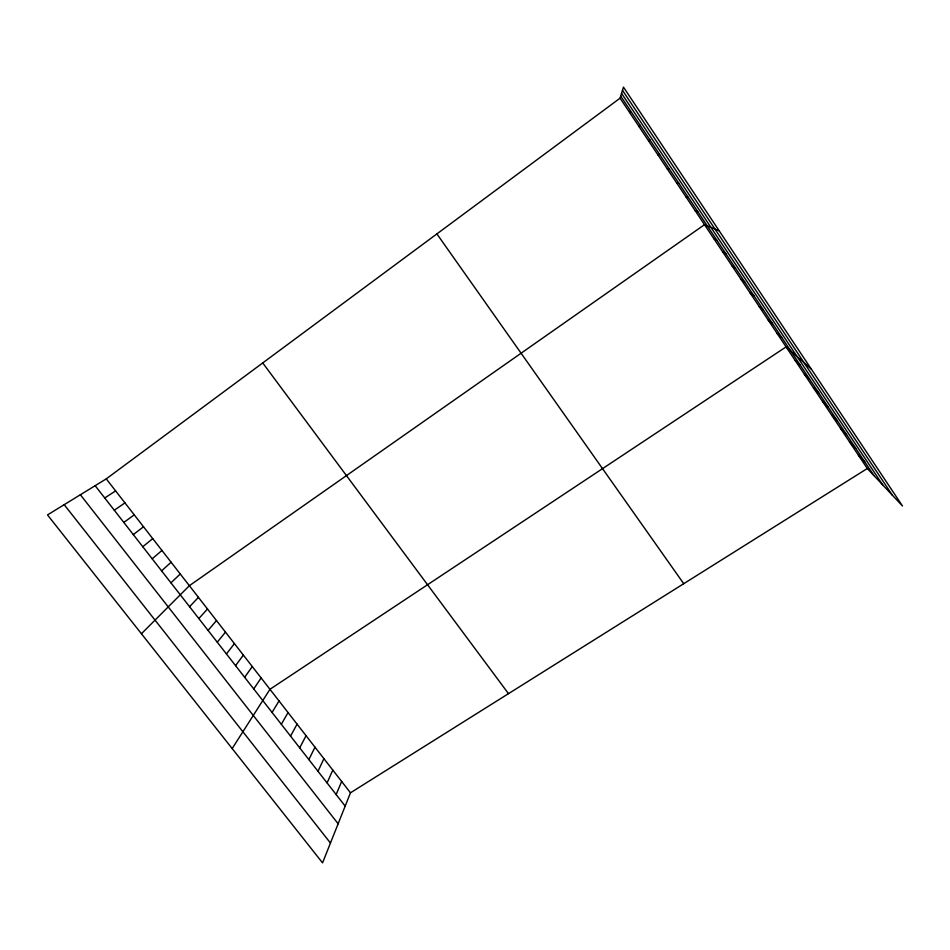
<?xml version="1.0" encoding="UTF-8"?>
<svg xmlns="http://www.w3.org/2000/svg" width="950" height="950" viewBox="0 0 950 950"><rect width="100%" height="100%" fill="white"/><g stroke="black" fill="none" stroke-linecap="round" stroke-linejoin="round"><path stroke-width="1.43" d="M620.065 98.194L623.473 87.127L902.5 506.006L867.303 468.516L620.065 98.194L106.258 478.871L47.5 514.924L322.549 862.873L350.479 792.799L867.303 468.516M336.146 794.544L341.656 781.458M327.085 782.931L332.797 770.07M318.001 771.281L323.914 758.658M308.881 759.596L314.996 747.187M629.601 112.468L630.467 110.77M299.725 747.864L306.054 735.692M290.546 736.096L297.077 724.149M281.319 724.28L288.064 712.571M272.068 712.429L279.027 700.946M232.18 748.553L269.954 689.296L786.089 346.869L811.264 369.051M253.745 688.94L261.119 677.932M244.672 677.314L252.249 666.544M235.576 665.641L243.354 655.108M226.433 653.944L234.436 643.637M217.277 642.188L225.482 632.13M639.089 126.683L640.205 125.353M208.074 630.408L216.493 620.576M198.847 618.569L207.48 608.986M189.584 606.706L198.431 597.36M141.431 633.745L189.359 585.699L704.508 224.675L719.197 230.85M170.953 582.837L180.251 573.99M161.595 570.843L171.119 562.234M152.202 558.802L161.939 550.454M142.773 546.725L152.736 538.626M133.321 534.601L143.509 526.751M123.821 522.441L134.247 514.841M648.541 140.838L649.895 139.876M114.297 510.233L124.949 502.894M104.737 497.978L115.615 490.901M657.958 154.945L659.549 154.339M667.339 169.005L669.168 168.756M676.685 183.006L678.751 183.112M685.995 196.947L688.287 197.398M695.269 210.841L697.787 211.648M713.711 238.462L716.692 239.958M722.879 252.189L726.085 254.03M732.011 265.869L735.431 268.054M741.107 279.502L744.752 282.019M750.179 293.075L754.039 295.925M759.204 306.601L763.289 309.783M768.206 320.079L772.492 323.582M777.159 333.497L781.672 337.333M795.257 360.596L800.185 365.085M804.389 374.276L809.531 379.086M813.473 387.897L818.841 393.039M822.534 401.458L828.115 406.921M831.559 414.972L837.342 420.755M840.548 428.438L846.545 434.542M849.502 441.857L855.701 448.269M858.42 455.216L864.821 461.938M64.196 504.676L330.446 843.03M80.37 494.748L338.129 823.769M95.143 485.688L345.171 806.111M106.258 478.871L350.479 792.799M262.734 362.936L508.488 693.654M436.893 233.902L683.727 583.704M622.488 90.309L892.442 495.294M621.549 93.361L882.74 484.963M620.706 96.128L873.917 475.558"/></g></svg>
